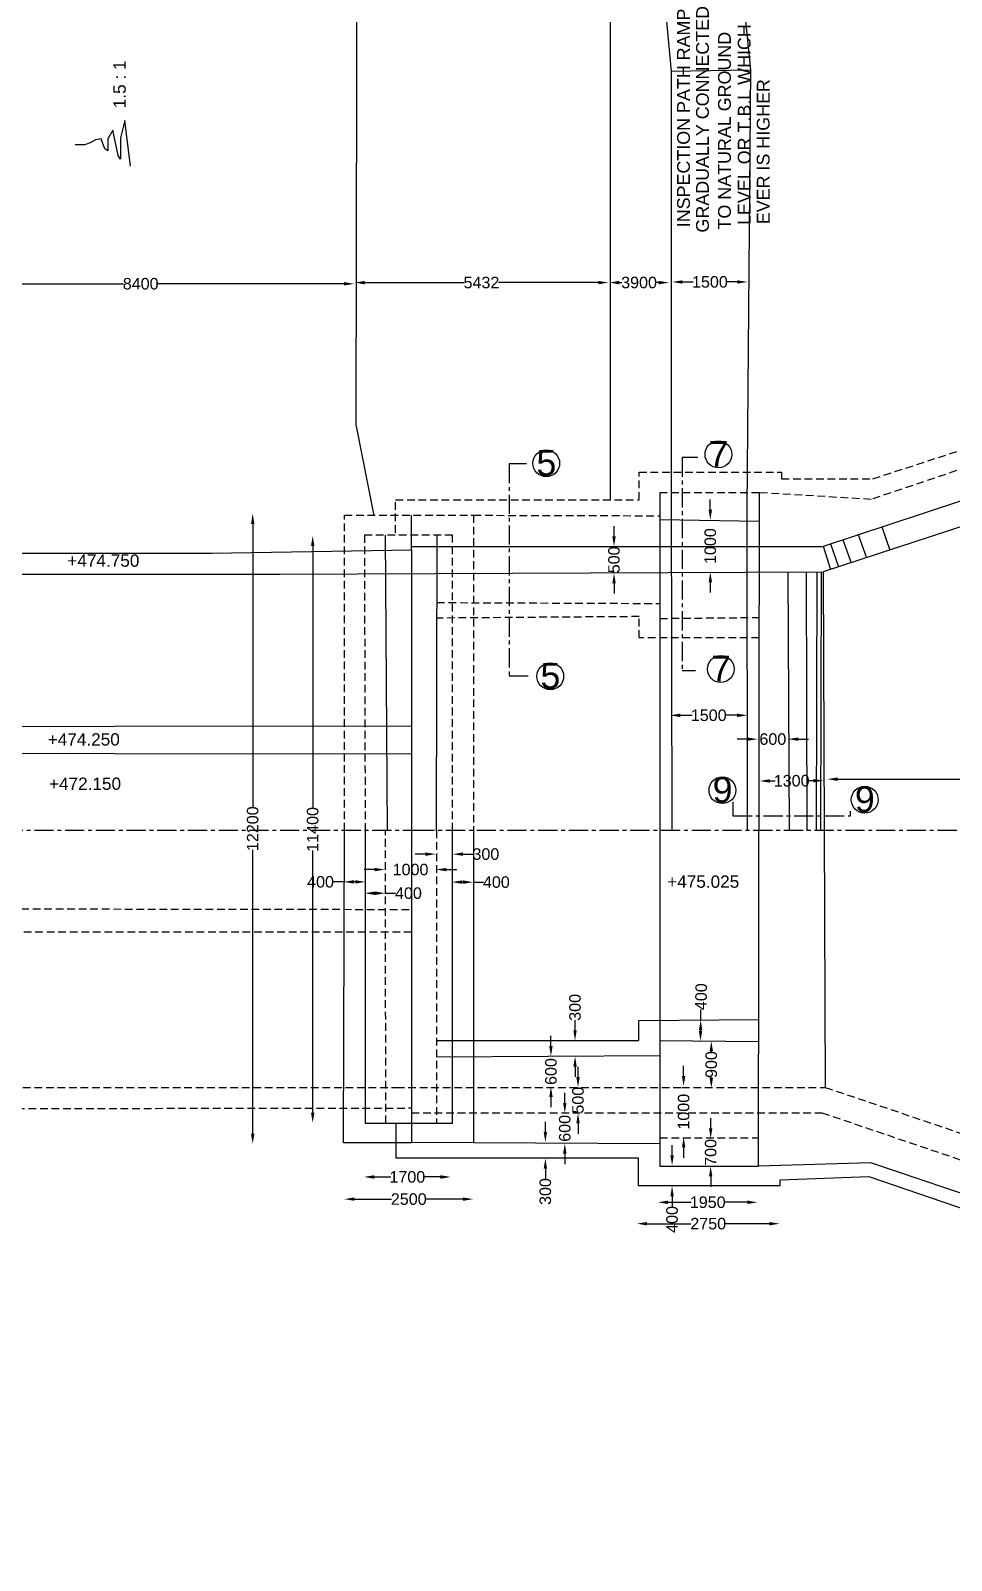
# Model space of a CAD drawing. Header units: millimetres. Extents: x 1573 to 106837, y 3347 to 74455.
# Drawn here: x 51976 to 69961, y 19415 to 49293 of the extents above; entities that cross this region are included whole.
import ezdxf

# ---------------------------------------------------------------- set-up
doc = ezdxf.new("R2010")
doc.units = ezdxf.units.MM
doc.header["$MEASUREMENT"] = 0
doc.linetypes.add('CENTER', pattern=[2, 1.25, -0.25, 0.25, -0.25])
doc.linetypes.add('DASHED', pattern=[0.75, 0.5, -0.25])
for name, color, linetype in [('DIM', 7, 'Continuous'), ('DWG', 7, 'Continuous'), ('TXT', 7, 'Continuous')]:
    doc.layers.add(name, color=color, linetype=linetype)
doc.styles.get("Standard").update_dxf_attribs({"font": 'arial.ttf'})
doc.dimstyles.new('Civil', dxfattribs={"dimtxt": 225, "dimasz": 200, "dimexe": 0.1, "dimexo": 0.0625, "dimgap": 0.09, "dimtad": 0, "dimdec": 0, "dimzin": 12, "dimdsep": 46, "dimtxsty": 'Standard', "dimcen": 0.1, "dimse1": 1, "dimse2": 1, "dimadec": 0, "dimazin": 2, "dimtfac": 1, "dimtdec": 0, "dimtofl": 0, "dimtmove": 0, "dimatfit": 3, "dimfxl": 1, "dimfrac": 1, "dimtolj": 1, "dimtzin": 0, "dimarcsym": 0})

# ---------------------------------------------------------------- blocks, each defined once
blk = doc.blocks.new('*D102')
at = {"layer": 'Defpoints', "color": 0, "transparency": 16777216}
for p in [(49956, 44287), (58295, 44348), (58295, 44287)]:
    blk.add_point(p, dxfattribs=at)
at = {"layer": 'DIM', "color": 0, "lineweight": -2, "transparency": 16777216}
for p, q in [((50156, 44348), (53790, 44348)), ((58095, 44348), (54462, 44348))]:
    blk.add_line(p, q, dxfattribs=at)
at = {"layer": 'DIM', "color": 0, "transparency": 16777216}
for points in [[(50156, 44381), (50156, 44314), (49956, 44348)], [(58095, 44381), (58095, 44314), (58295, 44348)]]:
    blk.add_solid(points, dxfattribs=at)
at = {"layer": 'DIM', "color": 0, "transparency": 16777216, "insert": (54126, 44348), "char_height": 225, "attachment_point": 5}
blk.add_mtext('\\A1;8400', dxfattribs=at)
blk = doc.blocks.new('*D103')
at = {"layer": 'Defpoints', "color": 0, "transparency": 16777216}
for p in [(58301, 44372), (63263, 44372), (63263, 44372)]:
    blk.add_point(p, dxfattribs=at)
at = {"layer": 'DIM', "color": 0, "lineweight": -2, "transparency": 16777216}
for p, q in [((58501, 44372), (60447, 44372)), ((63063, 44372), (61117, 44372))]:
    blk.add_line(p, q, dxfattribs=at)
at = {"layer": 'DIM', "color": 0, "transparency": 16777216}
for points in [[(58501, 44405), (58501, 44338), (58301, 44372)], [(63063, 44405), (63063, 44338), (63263, 44372)]]:
    blk.add_solid(points, dxfattribs=at)
at = {"layer": 'DIM', "color": 0, "transparency": 16777216, "insert": (60782, 44372), "char_height": 225, "attachment_point": 5}
blk.add_mtext('\\A1;5432', dxfattribs=at)
blk = doc.blocks.new('*D104')
at = {"layer": 'Defpoints', "color": 0, "transparency": 16777216}
for p in [(63275, 44286), (64445, 44372), (64445, 44286)]:
    blk.add_point(p, dxfattribs=at)
at = {"layer": 'DIM', "color": 0, "lineweight": -2, "transparency": 16777216}
for p, q in [((63475, 44372), (63524, 44372)), ((64245, 44372), (64196, 44372))]:
    blk.add_line(p, q, dxfattribs=at)
at = {"layer": 'DIM', "color": 0, "transparency": 16777216}
for points in [[(63475, 44405), (63475, 44338), (63275, 44372)], [(64245, 44405), (64245, 44338), (64445, 44372)]]:
    blk.add_solid(points, dxfattribs=at)
at = {"layer": 'DIM', "color": 0, "transparency": 16777216, "insert": (63860, 44372), "char_height": 225, "attachment_point": 5}
blk.add_mtext('\\A1;3900', dxfattribs=at)
blk = doc.blocks.new('*D105')
at = {"layer": 'Defpoints', "color": 0, "transparency": 16777216}
for p in [(64506, 44384), (65981, 44384), (65981, 44384)]:
    blk.add_point(p, dxfattribs=at)
at = {"layer": 'DIM', "color": 0, "lineweight": -2, "transparency": 16777216}
for p, q in [((64706, 44384), (64919, 44384)), ((65781, 44384), (65569, 44384))]:
    blk.add_line(p, q, dxfattribs=at)
at = {"layer": 'DIM', "color": 0, "transparency": 16777216}
for points in [[(64706, 44417), (64706, 44351), (64506, 44384)], [(65781, 44417), (65781, 44351), (65981, 44384)]]:
    blk.add_solid(points, dxfattribs=at)
at = {"layer": 'DIM', "color": 0, "transparency": 16777216, "insert": (65244, 44384), "char_height": 225, "attachment_point": 5}
blk.add_mtext('\\A1;1500', dxfattribs=at)
blk = doc.blocks.new('*D139')
at = {"layer": 'Defpoints', "color": 0, "transparency": 16777216}
for p in [(58102, 26495), (60621, 26495), (60621, 26471)]:
    blk.add_point(p, dxfattribs=at)
at = {"layer": 'DIM', "color": 0, "lineweight": -2, "transparency": 16777216}
for p, q in [((58302, 26471), (59024, 26471)), ((60421, 26471), (59699, 26471))]:
    blk.add_line(p, q, dxfattribs=at)
at = {"layer": 'DIM', "color": 0, "transparency": 16777216}
for points in [[(58302, 26504), (58302, 26438), (58102, 26471)], [(60421, 26504), (60421, 26438), (60621, 26471)]]:
    blk.add_solid(points, dxfattribs=at)
at = {"layer": 'DIM', "color": 0, "transparency": 16777216, "insert": (59362, 26471), "char_height": 225, "attachment_point": 5}
blk.add_mtext('\\A1;2500', dxfattribs=at)
blk = doc.blocks.new('*D140')
at = {"layer": 'Defpoints', "color": 0, "transparency": 16777216}
for p in [(60182, 26904), (58487, 26873), (60182, 26873)]:
    blk.add_point(p, dxfattribs=at)
at = {"layer": 'DIM', "color": 0, "lineweight": -2, "transparency": 16777216}
for p, q in [((58687, 26904), (59009, 26904)), ((59982, 26904), (59660, 26904))]:
    blk.add_line(p, q, dxfattribs=at)
at = {"layer": 'DIM', "color": 0, "transparency": 16777216}
for points in [[(58687, 26937), (58687, 26870), (58487, 26904)], [(59982, 26937), (59982, 26870), (60182, 26904)]]:
    blk.add_solid(points, dxfattribs=at)
at = {"layer": 'DIM', "color": 0, "transparency": 16777216, "insert": (59334, 26904), "char_height": 225, "attachment_point": 5}
blk.add_mtext('\\A1;1700', dxfattribs=at)
blk = doc.blocks.new('*D141')
at = {"layer": 'Defpoints', "color": 0, "transparency": 16777216}
for p in [(56221, 39860), (56314, 39860), (56221, 27549)]:
    blk.add_point(p, dxfattribs=at)
at = {"layer": 'DIM', "color": 0, "lineweight": -2, "transparency": 16777216}
for p, q in [((56314, 39660), (56314, 34117)), ((56314, 27749), (56314, 33292))]:
    blk.add_line(p, q, dxfattribs=at)
at = {"layer": 'DIM', "color": 0, "transparency": 16777216}
for points in [[(56281, 39660), (56348, 39660), (56314, 39860)], [(56281, 27749), (56348, 27749), (56314, 27549)]]:
    blk.add_solid(points, dxfattribs=at)
at = {"layer": 'DIM', "color": 0, "transparency": 16777216, "insert": (56314, 33705), "char_height": 225, "attachment_point": 5, "rotation": 90}
blk.add_mtext('\\A1;12200', dxfattribs=at)
blk = doc.blocks.new('*D142')
at = {"layer": 'Defpoints', "color": 0, "transparency": 16777216}
for p in [(57463, 39425), (57486, 39425), (57463, 27959)]:
    blk.add_point(p, dxfattribs=at)
at = {"layer": 'DIM', "color": 0, "lineweight": -2, "transparency": 16777216}
for p, q in [((57486, 39225), (57486, 34105)), ((57486, 28159), (57486, 33280))]:
    blk.add_line(p, q, dxfattribs=at)
at = {"layer": 'DIM', "color": 0, "transparency": 16777216}
for points in [[(57453, 39225), (57519, 39225), (57486, 39425)], [(57453, 28159), (57519, 28159), (57486, 27959)]]:
    blk.add_solid(points, dxfattribs=at)
at = {"layer": 'DIM', "color": 0, "transparency": 16777216, "insert": (57486, 33692), "char_height": 225, "attachment_point": 5, "rotation": 90}
blk.add_mtext('\\A1;11400', dxfattribs=at)
blk = doc.blocks.new('*D143')
at = {"layer": 'Defpoints', "color": 0, "transparency": 16777216}
for p in [(58092, 32752), (58092, 32667), (58517, 32752)]:
    blk.add_point(p, dxfattribs=at)
at = {"layer": 'DIM', "color": 0, "lineweight": -2, "transparency": 16777216}
for p, q in [((58092, 32667), (57892, 32667)), ((58317, 32667), (58292, 32667))]:
    blk.add_line(p, q, dxfattribs=at)
at = {"layer": 'DIM', "color": 0, "transparency": 16777216}
for points in [[(58292, 32700), (58292, 32634), (58092, 32667)], [(58317, 32700), (58317, 32634), (58517, 32667)]]:
    blk.add_solid(points, dxfattribs=at)
at = {"layer": 'DIM', "color": 0, "transparency": 16777216, "insert": (57639, 32667), "char_height": 225, "attachment_point": 5}
blk.add_mtext('\\A1;400', dxfattribs=at)
blk = doc.blocks.new('*D144')
at = {"layer": 'Defpoints', "color": 0, "transparency": 16777216}
for p in [(58503, 32483), (58904, 32483), (58904, 32446)]:
    blk.add_point(p, dxfattribs=at)
at = {"layer": 'DIM', "color": 0, "lineweight": -2, "transparency": 16777216}
for p, q in [((58703, 32446), (58704, 32446)), ((58904, 32446), (59104, 32446))]:
    blk.add_line(p, q, dxfattribs=at)
at = {"layer": 'DIM', "color": 0, "transparency": 16777216}
for points in [[(58703, 32479), (58703, 32412), (58503, 32446)], [(58704, 32479), (58704, 32412), (58904, 32446)]]:
    blk.add_solid(points, dxfattribs=at)
at = {"layer": 'DIM', "color": 0, "transparency": 16777216, "insert": (59356, 32446), "char_height": 225, "attachment_point": 5}
blk.add_mtext('\\A1;400', dxfattribs=at)
blk = doc.blocks.new('*D145')
at = {"layer": 'Defpoints', "color": 0, "transparency": 16777216}
for p in [(58894, 32888), (59899, 32907), (59899, 32888)]:
    blk.add_point(p, dxfattribs=at)
at = {"layer": 'DIM', "color": 0, "lineweight": -2, "transparency": 16777216}
for p, q in [((58694, 32907), (58494, 32907)), ((60099, 32907), (60299, 32907))]:
    blk.add_line(p, q, dxfattribs=at)
at = {"layer": 'DIM', "color": 0, "transparency": 16777216}
for points in [[(58694, 32941), (58694, 32874), (58894, 32907)], [(60099, 32941), (60099, 32874), (59899, 32907)]]:
    blk.add_solid(points, dxfattribs=at)
at = {"layer": 'DIM', "color": 0, "transparency": 16777216, "insert": (59397, 32907), "char_height": 225, "attachment_point": 5}
blk.add_mtext('\\A1;1000', dxfattribs=at)
blk = doc.blocks.new('*D146')
at = {"layer": 'Defpoints', "color": 0, "transparency": 16777216}
for p in [(59889, 33181), (60220, 33209), (60220, 33181)]:
    blk.add_point(p, dxfattribs=at)
at = {"layer": 'DIM', "color": 0, "lineweight": -2, "transparency": 16777216}
for p, q in [((59689, 33209), (59489, 33209)), ((60420, 33209), (60620, 33209))]:
    blk.add_line(p, q, dxfattribs=at)
at = {"layer": 'DIM', "color": 0, "transparency": 16777216}
for points in [[(59689, 33242), (59689, 33175), (59889, 33209)], [(60420, 33242), (60420, 33175), (60220, 33209)]]:
    blk.add_solid(points, dxfattribs=at)
at = {"layer": 'DIM', "color": 0, "transparency": 16777216, "insert": (60868, 33209), "char_height": 225, "attachment_point": 5}
blk.add_mtext('\\A1;300', dxfattribs=at)
blk = doc.blocks.new('*D147')
at = {"layer": 'Defpoints', "color": 0, "transparency": 16777216}
for p in [(60206, 32653), (60621, 32662), (60621, 32653)]:
    blk.add_point(p, dxfattribs=at)
at = {"layer": 'DIM', "color": 0, "lineweight": -2, "transparency": 16777216}
for p, q in [((60406, 32662), (60421, 32662)), ((60621, 32662), (60821, 32662))]:
    blk.add_line(p, q, dxfattribs=at)
at = {"layer": 'DIM', "color": 0, "transparency": 16777216}
for points in [[(60406, 32696), (60406, 32629), (60206, 32662)], [(60421, 32696), (60421, 32629), (60621, 32662)]]:
    blk.add_solid(points, dxfattribs=at)
at = {"layer": 'DIM', "color": 0, "transparency": 16777216, "insert": (61073, 32662), "char_height": 225, "attachment_point": 5}
blk.add_mtext('\\A1;400', dxfattribs=at)
blk = doc.blocks.new('*D148')
at = {"layer": 'Defpoints', "color": 0, "transparency": 16777216}
for p in [(62017, 27582), (62017, 27267), (62030, 27267)]:
    blk.add_point(p, dxfattribs=at)
at = {"layer": 'DIM', "color": 0, "lineweight": -2, "transparency": 16777216}
for p, q in [((62030, 27782), (62030, 27982)), ((62030, 27067), (62030, 26867))]:
    blk.add_line(p, q, dxfattribs=at)
at = {"layer": 'DIM', "color": 0, "transparency": 16777216}
for points in [[(61997, 27782), (62063, 27782), (62030, 27582)], [(61997, 27067), (62063, 27067), (62030, 27267)]]:
    blk.add_solid(points, dxfattribs=at)
at = {"layer": 'DIM', "color": 0, "transparency": 16777216, "insert": (62030, 26619), "char_height": 225, "attachment_point": 5, "rotation": 90}
blk.add_mtext('\\A1;300', dxfattribs=at)
blk = doc.blocks.new('*D149')
at = {"layer": 'Defpoints', "color": 0, "transparency": 16777216}
for p in [(62410, 28149), (62429, 28149), (62429, 27557)]:
    blk.add_point(p, dxfattribs=at)
at = {"layer": 'DIM', "color": 0, "lineweight": -2, "transparency": 16777216}
for p, q in [((62410, 28349), (62410, 28549)), ((62410, 27357), (62410, 27157))]:
    blk.add_line(p, q, dxfattribs=at)
at = {"layer": 'DIM', "color": 0, "transparency": 16777216}
for points in [[(62377, 28349), (62443, 28349), (62410, 28149)], [(62377, 27357), (62443, 27357), (62410, 27557)]]:
    blk.add_solid(points, dxfattribs=at)
at = {"layer": 'DIM', "color": 0, "transparency": 16777216, "insert": (62410, 27853), "char_height": 225, "attachment_point": 5, "rotation": 90}
blk.add_mtext('\\A1;600', dxfattribs=at)
blk = doc.blocks.new('*D150')
at = {"layer": 'Defpoints', "color": 0, "transparency": 16777216}
for p in [(62649, 28657), (62668, 28657), (62649, 28149)]:
    blk.add_point(p, dxfattribs=at)
at = {"layer": 'DIM', "color": 0, "lineweight": -2, "transparency": 16777216}
for p, q in [((62668, 28857), (62668, 29057)), ((62668, 27949), (62668, 27749))]:
    blk.add_line(p, q, dxfattribs=at)
at = {"layer": 'DIM', "color": 0, "transparency": 16777216}
for points in [[(62635, 28857), (62701, 28857), (62668, 28657)], [(62635, 27949), (62701, 27949), (62668, 28149)]]:
    blk.add_solid(points, dxfattribs=at)
at = {"layer": 'DIM', "color": 0, "transparency": 16777216, "insert": (62668, 28403), "char_height": 225, "attachment_point": 5, "rotation": 90}
blk.add_mtext('\\A1;500', dxfattribs=at)
blk = doc.blocks.new('*D151')
at = {"layer": 'Defpoints', "color": 0, "transparency": 16777216}
for p in [(61940, 29262), (62139, 29262), (61940, 28664)]:
    blk.add_point(p, dxfattribs=at)
at = {"layer": 'DIM', "color": 0, "lineweight": -2, "transparency": 16777216}
for p, q in [((62139, 29462), (62139, 29662)), ((62139, 28464), (62139, 28264))]:
    blk.add_line(p, q, dxfattribs=at)
at = {"layer": 'DIM', "color": 0, "transparency": 16777216}
for points in [[(62106, 29462), (62173, 29462), (62139, 29262)], [(62106, 28464), (62173, 28464), (62139, 28664)]]:
    blk.add_solid(points, dxfattribs=at)
at = {"layer": 'DIM', "color": 0, "transparency": 16777216, "insert": (62139, 28963), "char_height": 225, "attachment_point": 5, "rotation": 90}
blk.add_mtext('\\A1;600', dxfattribs=at)
blk = doc.blocks.new('*D152')
at = {"layer": 'Defpoints', "color": 0, "transparency": 16777216}
for p in [(62558, 29568), (62610, 29568), (62558, 29259)]:
    blk.add_point(p, dxfattribs=at)
at = {"layer": 'DIM', "color": 0, "lineweight": -2, "transparency": 16777216}
for p, q in [((62610, 29768), (62610, 29968)), ((62610, 29059), (62610, 28859))]:
    blk.add_line(p, q, dxfattribs=at)
at = {"layer": 'DIM', "color": 0, "transparency": 16777216}
for points in [[(62577, 29768), (62643, 29768), (62610, 29568)], [(62577, 29059), (62643, 29059), (62610, 29259)]]:
    blk.add_solid(points, dxfattribs=at)
at = {"layer": 'DIM', "color": 0, "transparency": 16777216, "insert": (62610, 30216), "char_height": 225, "attachment_point": 5, "rotation": 90}
blk.add_mtext('\\A1;300', dxfattribs=at)
blk = doc.blocks.new('*D153')
at = {"layer": 'Defpoints', "color": 0, "transparency": 16777216}
for p in [(65065, 29972), (65188, 29970), (65181, 29559)]:
    blk.add_point(p, dxfattribs=at)
at = {"layer": 'DIM', "color": 0, "lineweight": -2, "transparency": 16777216}
for p, q in [((65065, 29972), (65068, 30172)), ((65062, 29761), (65062, 29772))]:
    blk.add_line(p, q, dxfattribs=at)
at = {"layer": 'DIM', "color": 0, "transparency": 16777216}
for points in [[(65029, 29773), (65095, 29772), (65065, 29972)], [(65028, 29761), (65095, 29760), (65059, 29561)]]:
    blk.add_solid(points, dxfattribs=at)
at = {"layer": 'DIM', "color": 0, "transparency": 16777216, "insert": (65072, 30425), "char_height": 225, "attachment_point": 5, "rotation": 89.1029}
blk.add_mtext('\\A1;400', dxfattribs=at)
blk = doc.blocks.new('*D154')
at = {"layer": 'Defpoints', "color": 0, "transparency": 16777216}
for p in [(65394, 29557), (65271, 28641), (65394, 28641)]:
    blk.add_point(p, dxfattribs=at)
at = {"layer": 'DIM', "color": 0, "lineweight": -2, "transparency": 16777216}
for p, q in [((65271, 29357), (65271, 29347)), ((65271, 28841), (65271, 28851))]:
    blk.add_line(p, q, dxfattribs=at)
at = {"layer": 'DIM', "color": 0, "transparency": 16777216}
for points in [[(65238, 29357), (65305, 29357), (65271, 29557)], [(65238, 28841), (65305, 28841), (65271, 28641)]]:
    blk.add_solid(points, dxfattribs=at)
at = {"layer": 'DIM', "color": 0, "transparency": 16777216, "insert": (65271, 29099), "char_height": 225, "attachment_point": 5, "rotation": 90}
blk.add_mtext('\\A1;900', dxfattribs=at)
blk = doc.blocks.new('*D155')
at = {"layer": 'Defpoints', "color": 0, "transparency": 16777216}
for p in [(64686, 28677), (64686, 27680), (64731, 27680)]:
    blk.add_point(p, dxfattribs=at)
at = {"layer": 'DIM', "color": 0, "lineweight": -2, "transparency": 16777216}
for p, q in [((64731, 28877), (64731, 29077)), ((64731, 27480), (64731, 27280))]:
    blk.add_line(p, q, dxfattribs=at)
at = {"layer": 'DIM', "color": 0, "transparency": 16777216}
for points in [[(64697, 28877), (64764, 28877), (64731, 28677)], [(64697, 27480), (64764, 27480), (64731, 27680)]]:
    blk.add_solid(points, dxfattribs=at)
at = {"layer": 'DIM', "color": 0, "transparency": 16777216, "insert": (64731, 28178), "char_height": 225, "attachment_point": 5, "rotation": 90}
blk.add_mtext('\\A1;1000', dxfattribs=at)
blk = doc.blocks.new('*D156')
at = {"layer": 'Defpoints', "color": 0, "transparency": 16777216}
for p in [(65220, 27654), (65220, 27113), (65259, 27113)]:
    blk.add_point(p, dxfattribs=at)
at = {"layer": 'DIM', "color": 0, "lineweight": -2, "transparency": 16777216}
for p, q in [((65259, 27854), (65259, 28054)), ((65259, 26913), (65259, 26713))]:
    blk.add_line(p, q, dxfattribs=at)
at = {"layer": 'DIM', "color": 0, "transparency": 16777216}
for points in [[(65226, 27854), (65292, 27854), (65259, 27654)], [(65226, 26913), (65292, 26913), (65259, 27113)]]:
    blk.add_solid(points, dxfattribs=at)
at = {"layer": 'DIM', "color": 0, "transparency": 16777216, "insert": (65259, 27383), "char_height": 225, "attachment_point": 5, "rotation": 90}
blk.add_mtext('\\A1;700', dxfattribs=at)
blk = doc.blocks.new('*D157')
at = {"layer": 'Defpoints', "color": 0, "transparency": 16777216}
for p in [(64537, 27126), (64505, 26727), (64537, 26727)]:
    blk.add_point(p, dxfattribs=at)
at = {"layer": 'DIM', "color": 0, "lineweight": -2, "transparency": 16777216}
for p, q in [((64505, 27326), (64505, 27526)), ((64505, 26527), (64505, 26327))]:
    blk.add_line(p, q, dxfattribs=at)
at = {"layer": 'DIM', "color": 0, "transparency": 16777216}
for points in [[(64472, 27326), (64538, 27326), (64505, 27126)], [(64472, 26527), (64538, 26527), (64505, 26727)]]:
    blk.add_solid(points, dxfattribs=at)
at = {"layer": 'DIM', "color": 0, "transparency": 16777216, "insert": (64505, 26074), "char_height": 225, "attachment_point": 5, "rotation": 90}
blk.add_mtext('\\A1;400', dxfattribs=at)
blk = doc.blocks.new('*D158')
at = {"layer": 'Defpoints', "color": 0, "transparency": 16777216}
for p in [(64228, 26377), (66174, 26409), (66174, 26377)]:
    blk.add_point(p, dxfattribs=at)
at = {"layer": 'DIM', "color": 0, "lineweight": -2, "transparency": 16777216}
for p, q in [((64428, 26409), (64876, 26409)), ((65974, 26409), (65526, 26409))]:
    blk.add_line(p, q, dxfattribs=at)
at = {"layer": 'DIM', "color": 0, "transparency": 16777216}
for points in [[(64428, 26443), (64428, 26376), (64228, 26409)], [(65974, 26443), (65974, 26376), (66174, 26409)]]:
    blk.add_solid(points, dxfattribs=at)
at = {"layer": 'DIM', "color": 0, "transparency": 16777216, "insert": (65201, 26409), "char_height": 225, "attachment_point": 5}
blk.add_mtext('\\A1;1950', dxfattribs=at)
blk = doc.blocks.new('*D159')
at = {"layer": 'Defpoints', "color": 0, "transparency": 16777216}
for p in [(63816, 26049), (66606, 26049), (66606, 25991)]:
    blk.add_point(p, dxfattribs=at)
at = {"layer": 'DIM', "color": 0, "lineweight": -2, "transparency": 16777216}
for p, q in [((64016, 25991), (64873, 25991)), ((66406, 25991), (65548, 25991))]:
    blk.add_line(p, q, dxfattribs=at)
at = {"layer": 'DIM', "color": 0, "transparency": 16777216}
for points in [[(64016, 26024), (64016, 25958), (63816, 25991)], [(66406, 26024), (66406, 25958), (66606, 25991)]]:
    blk.add_solid(points, dxfattribs=at)
at = {"layer": 'DIM', "color": 0, "transparency": 16777216, "insert": (65211, 25991), "char_height": 225, "attachment_point": 5}
blk.add_mtext('\\A1;2750', dxfattribs=at)
blk = doc.blocks.new('*D161')
at = {"layer": 'Defpoints', "color": 0, "transparency": 16777216}
for p in [(66215, 34575), (67467, 34644), (67467, 34581)]:
    blk.add_point(p, dxfattribs=at)
at = {"layer": 'DIM', "color": 0, "lineweight": -2, "transparency": 16777216}
for p, q in [((66415, 34639), (66516, 34639)), ((67267, 34643), (67166, 34643))]:
    blk.add_line(p, q, dxfattribs=at)
at = {"layer": 'DIM', "color": 0, "transparency": 16777216}
for points in [[(66414, 34672), (66415, 34606), (66215, 34638)], [(67267, 34676), (67267, 34610), (67467, 34644)]]:
    blk.add_solid(points, dxfattribs=at)
at = {"layer": 'DIM', "color": 0, "transparency": 16777216, "insert": (66841, 34641), "char_height": 225, "attachment_point": 5, "rotation": 0.2876}
blk.add_mtext('\\A1;1300', dxfattribs=at)
blk = doc.blocks.new('*D162')
at = {"layer": 'Defpoints', "color": 0, "transparency": 16777216}
for p in [(66177, 35423), (66769, 35455), (66769, 35423)]:
    blk.add_point(p, dxfattribs=at)
at = {"layer": 'DIM', "color": 0, "lineweight": -2, "transparency": 16777216}
for p, q in [((65977, 35455), (65777, 35455)), ((66969, 35455), (67169, 35455))]:
    blk.add_line(p, q, dxfattribs=at)
at = {"layer": 'DIM', "color": 0, "transparency": 16777216}
for points in [[(65977, 35488), (65977, 35422), (66177, 35455)], [(66969, 35488), (66969, 35422), (66769, 35455)]]:
    blk.add_solid(points, dxfattribs=at)
at = {"layer": 'DIM', "color": 0, "transparency": 16777216, "insert": (66473, 35455), "char_height": 225, "attachment_point": 5}
blk.add_mtext('\\A1;600', dxfattribs=at)
blk = doc.blocks.new('*D163')
at = {"layer": 'Defpoints', "color": 0, "transparency": 16777216}
for p in [(64465, 35914), (65976, 35920), (65976, 35914)]:
    blk.add_point(p, dxfattribs=at)
at = {"layer": 'DIM', "color": 0, "lineweight": -2, "transparency": 16777216}
for p, q in [((64665, 35920), (64896, 35920)), ((65776, 35920), (65546, 35920))]:
    blk.add_line(p, q, dxfattribs=at)
at = {"layer": 'DIM', "color": 0, "transparency": 16777216}
for points in [[(64665, 35953), (64665, 35887), (64465, 35920)], [(65776, 35953), (65776, 35887), (65976, 35920)]]:
    blk.add_solid(points, dxfattribs=at)
at = {"layer": 'DIM', "color": 0, "transparency": 16777216, "insert": (65221, 35920), "char_height": 225, "attachment_point": 5}
blk.add_mtext('\\A1;1500', dxfattribs=at)
blk = doc.blocks.new('*D164')
at = {"layer": 'Defpoints', "color": 0, "transparency": 16777216}
for p in [(63371, 39216), (63377, 39216), (63377, 38698)]:
    blk.add_point(p, dxfattribs=at)
at = {"layer": 'DIM', "color": 0, "lineweight": -2, "transparency": 16777216}
for p, q in [((63371, 39416), (63371, 39616)), ((63371, 38498), (63371, 38298))]:
    blk.add_line(p, q, dxfattribs=at)
at = {"layer": 'DIM', "color": 0, "transparency": 16777216}
for points in [[(63338, 39416), (63404, 39416), (63371, 39216)], [(63338, 38498), (63404, 38498), (63371, 38698)]]:
    blk.add_solid(points, dxfattribs=at)
at = {"layer": 'DIM', "color": 0, "transparency": 16777216, "insert": (63371, 38957), "char_height": 225, "attachment_point": 5, "rotation": 90}
blk.add_mtext('\\A1;500', dxfattribs=at)
blk = doc.blocks.new('*D165')
at = {"layer": 'Defpoints', "color": 0, "transparency": 16777216}
for p in [(65193, 39735), (65252, 39735), (65193, 38716)]:
    blk.add_point(p, dxfattribs=at)
at = {"layer": 'DIM', "color": 0, "lineweight": -2, "transparency": 16777216}
for p, q in [((65252, 39935), (65252, 40135)), ((65252, 38516), (65252, 38316))]:
    blk.add_line(p, q, dxfattribs=at)
at = {"layer": 'DIM', "color": 0, "transparency": 16777216}
for points in [[(65219, 39935), (65286, 39935), (65252, 39735)], [(65219, 38516), (65286, 38516), (65252, 38716)]]:
    blk.add_solid(points, dxfattribs=at)
at = {"layer": 'DIM', "color": 0, "transparency": 16777216, "insert": (65252, 39225), "char_height": 225, "attachment_point": 5, "rotation": 90}
blk.add_mtext('\\A1;1000', dxfattribs=at)
blk = doc.blocks.new('*D176')
at = {"layer": 'Defpoints', "color": 0, "transparency": 16777216}
for p in [(79410, 34673), (67539, 34646), (79410, 34646)]:
    blk.add_point(p, dxfattribs=at)
at = {"layer": 'DIM', "color": 0, "lineweight": -2, "transparency": 16777216}
for p, q in [((67739, 34673), (73062, 34673)), ((79210, 34673), (73887, 34673))]:
    blk.add_line(p, q, dxfattribs=at)
at = {"layer": 'DIM', "color": 0, "transparency": 16777216}
for points in [[(67739, 34707), (67739, 34640), (67539, 34673)], [(79210, 34707), (79210, 34640), (79410, 34673)]]:
    blk.add_solid(points, dxfattribs=at)
at = {"layer": 'DIM', "color": 0, "transparency": 16777216, "insert": (73475, 34673), "char_height": 225, "attachment_point": 5}
blk.add_mtext('\\A1;12000', dxfattribs=at)

msp = doc.modelspace()

# ---------------------------------------------------------------- linework, layer by layer
at = {"layer": 'DWG'}
for points in [[(39933.1, 55712.5), (39960.9, 52597.5), (39960.9, 43020.9), (39960.9, 41585.8), (39430.5, 39116.7), (44950, 39086.1), (55507.8, 39086.1), (59417.3, 39149.4), (59417.3, 27569.2), (58090.4, 27569.2), (58107.1, 33669.8)], [(58354.1, 55238.1), (58325.9, 41596.9), (58682, 39822.2)], [(63293.1, 55238.1), (63292.9, 47669.7), (63292.9, 40123.8)], [(63857.3, 55238.1), (64486.5, 48499.5), (64486.5, 40284.8), (64500.8, 33669.8)], [(65351.5, 55238.1), (66039.7, 48527.7), (65965.5, 39951.8), (65974.4, 33669.8)], [(64486.5, 48499.5), (66039.7, 48527.7)], [(53924.5, 46643.5), (53814.8, 47540.3), (53735, 47201.5), (53735, 46783), (53685.2, 46852.7), (53585.4, 47350.9), (53485.7, 47181.5), (53485.7, 47032.1), (53485.7, 46972.3), (53485.7, 46942.4), (53425.9, 46982.3), (53356.1, 47181.5), (53246.4, 47161.6), (53136.7, 47101.8), (53027, 47062), (52847.4, 47062)], [(59417.2, 39218.3), (67443, 39218.3), (78957.9, 43017.2), (78957.9, 47414.3), (79469.9, 47414.3), (79496.2, 46777.6)], [(2402.2, 42594.5), (11765.9, 42595.2), (19776.4, 38678.2), (37775, 38678.2), (56840.5, 38678.2), (67453.8, 38721.1)], [(59107.1, 27954.8), (59107.1, 27276.5), (63844.7, 27276.5), (63844.7, 26740.4), (66613, 26740.4), (66613, 26846.8), (68349.9, 26910.4), (78028.9, 23597.6), (78028.9, 19626.3), (79729.5, 19626.3), (79736.1, 42660.3)], [(84423.1, 42660.3), (79496.2, 42660.3), (67453.8, 38721.1), (67498.3, 28653.7)], [(64268.4, 40268.5), (64268.4, 27115.2), (66195.8, 27115.2), (66209.3, 40268.5)], [(59417.3, 39149.4), (59415.6, 39827.7)], [(64268.4, 39744.6), (66208.7, 39709)], [(58945, 33669.8), (58908.3, 39440.6)], [(59904.7, 33669.8), (59915.8, 39440.6)], [(68141.9, 39448.9), (68302.7, 38998.8)], [(68603.5, 39601.2), (68758.7, 39148)], [(67457.9, 39223.3), (67602.5, 38769.8)], [(67600.5, 39270.3), (67752.5, 38818.9)], [(67837.4, 39348.4), (68004, 38901.1)], [(66796.6, 33669.8), (66770.5, 38718.4)], [(67122.7, 38719.8), (67135.6, 33669.8)], [(67324.3, 33669.8), (67338.5, 38720.7)], [(67417.5, 38721), (67403.5, 33669.8)], [(59417.3, 35708.8), (30417.2, 35673.8)], [(30417.2, 35198.9), (59417.3, 35170.6)], [(58510.5, 33674.8), (58510.5, 27954.8), (60214, 27954.8), (60219.3, 33669.8)], [(60627.6, 33669.8), (60627.6, 27577.4), (59417.3, 27569.2)], [(59904.7, 29570.9), (63858.4, 29570.9), (63858.4, 29961), (66198.7, 29977.6)], [(64268.4, 29568.2), (66198.3, 29548.9)], [(59904.7, 29248.1), (64268.4, 29275.4)], [(60627.6, 27577.4), (64268.4, 27558.2)], [(78935.4, 19945.7), (78336.1, 19945.7), (78336.1, 23821.2), (68388.4, 27181.2), (66195.8, 27115.2)]]:
    msp.add_lwpolyline(points, dxfattribs=at)
at = {"layer": 'DWG', "linetype": 'DASHED', "ltscale": 300}
for points in [[(59103.8, 39484.4), (59103.8, 40131.8), (63859.3, 40131.8), (63859.3, 40669.3), (66642.7, 40669.3), (66642.7, 40540.4), (68427.6, 40540.4), (78057.8, 43672.2), (78057.8, 47707.5), (79747.7, 47707.5), (79736.1, 42660.3)], [(78957.9, 47414.3), (78374.4, 47414.3), (78374.4, 43498.8), (68390.4, 40136.9), (66209.3, 40268.5), (64268.4, 40268.5)], [(58107.1, 33669.8), (58107.1, 39827.7), (60626.8, 39827.7), (60627.6, 33669.8)], [(60626.8, 39827.7), (64268.4, 39817.9)], [(60219.3, 33669.8), (60219.3, 39440.6), (58495.9, 39440.6), (58510.5, 33674.8)], [(59913.2, 38122.6), (64268.4, 38104.4)], [(66206.4, 37432.2), (63861.4, 37432.2), (63861.4, 37848.6), (59912.7, 37819)], [(64268.4, 37812.9), (66206.8, 37830.8)], [(58914.6, 27954.8), (58905.1, 33669.8)], [(59904.7, 33669.8), (59904.7, 27954.8)], [(30417.2, 32171.7), (59417.3, 32129)], [(59417.3, 31686.9), (30417.2, 31685.9)], [(11790.6, 19415), (11790.6, 24596.8), (19776.4, 28617.7), (38132.7, 28659.5), (48452, 28653.7), (59127.7, 28653.7), (64696.2, 28653.7), (67498.3, 28653.7), (79437.8, 24614.5), (79437.8, 19941.9)], [(19776.4, 28132.4), (46759.9, 28234.2), (59417.3, 28250.9)], [(59417.3, 28158.2), (67431.8, 28158.2), (78935.4, 24248.4), (78935.4, 19945.7), (79437.8, 19941.9)], [(64268.4, 27668), (66196.4, 27668)]]:
    msp.add_lwpolyline(points, dxfattribs=at)
at = {"layer": 'DWG', "linetype": 'CENTER', "ltscale": 300}
for points in [[(65010, 40954.5), (64698.9, 40954.5), (64698.9, 36794.1), (64962.2, 36794.1)], [(61663.6, 40828.7), (61325, 40828.7), (61325, 36693.4), (61694.3, 36693.4)], [(88664.2, 34799.6), (88664.2, 33669.8), (59624.4, 33669.8), (35067.9, 33669.8), (13570.3, 33669.8), (1791.6, 33575.2), (1791.6, 34945.4)], [(65692.3, 34229.1), (65692.3, 33954.1), (67990.2, 33954.1), (67990.2, 34049.8)]]:
    msp.add_lwpolyline(points, dxfattribs=at)
at = {"layer": 'TXT'}
for centre in [(65409.7, 41015.9), (62047.2, 40843.2), (65456.8, 36824.4), (62125.7, 36683.1), (65488.5, 34457.4), (68266.7, 34271.8)]:
    msp.add_circle(centre, 261.4, dxfattribs=at)

# ---------------------------------------------------------------- texts
for s, height, p in [('INSPECTION PATH RAMP', 250, (64853, 45453.3)), ('GRADUALLY CONNECTED', 250, (65223.6, 45349.4)), ('LEVEL OR T.B.L WHICH', 250, (66038.9, 45497.8)), ('TO NATURAL GROUND', 250, (65653.4, 45408.8)), ('1.5 : 1', 240, (53833.6, 47776.3)), ('EVER IS HIGHER', 250, (66409.5, 45512.7))]:
    msp.add_text(s, height=height, rotation=90, dxfattribs=at).set_placement(p)
for s, height, p in [('7', 500, (65218.2, 40775.3)), ('5', 500, (61855.6, 40602.7)), ('+474.750', 240, (52693.3, 38822)), ('7', 500, (65265.3, 36583.9)), ('5', 500, (61934.2, 36442.6)), ('+474.250', 240, (52310.8, 35330)), ('+472.150', 240, (52335.6, 34464.4)), ('9', 500, (65297, 34216.9)), ('9', 500, (68075.2, 34031.3)), ('+475.025', 240, (64409.4, 32552.4))]:
    msp.add_text(s, height=height, dxfattribs=at).set_placement(p)

# ---------------------------------------------------------------- dimensions: what is measured, and where the dimension line sits
at = {"layer": 'DIM'}
for p1, p2, distance, text, picture, middle in [((58300.9, 44371.7), (63262.6, 44371.7), 0, '5432', '*D103', (60781.8, 44371.7)), ((63274.8, 44286.4), (64445.1, 44286.4), 85.2, '3900', '*D104', (63860, 44371.7)), ((64506.1, 44383.8), (65981.2, 44383.8), 0, '1500', '*D105', (65243.6, 44383.8)), ((49956.5, 44286.9), (58295, 44286.9), 60.9, '8400', '*D102', (54125.7, 44347.8)), ((65193.4, 38715.6), (65193.4, 39734.6), -59, '1000', '*D165', (65252.3, 39225.1)), ((56221.2, 27549), (56221.2, 39860), -93.1, '12200', '*D141', (56314.4, 33704.5)), ((63377.1, 38697.9), (63377.1, 39216.3), 5.9, '500', '*D164', (63371.2, 38957.1)), ((57462.7, 27959.2), (57462.7, 39424.8), -23.3, '11400', '*D142', (57486, 33692)), ((64465.5, 35913.7), (65975.7, 35913.7), 6.3, '1500', '*D163', (65220.6, 35919.9)), ((66177.1, 35423.4), (66768.6, 35423.4), 31.4, '600', '*D162', (66472.8, 35454.9)), ((66214.8, 34575), (67467.1, 34581.3), 62.9, '1300', '*D161', (66840.6, 34641)), ((67539.3, 34646), (79410.1, 34646), 27.2, '12000', '*D176', (73474.7, 34673.2)), ((59889.5, 33180.6), (60219.7, 33180.6), 28.3, '300', '*D146', (60867.9, 33208.8)), ((58894.2, 32888.5), (59898.9, 32888.5), 18.8, '1000', '*D145', (59396.5, 32907.3)), ((58516.8, 32751.8), (58092.3, 32751.8), 84.8, '400', '*D143', (57639.5, 32667)), ((58502.7, 32483.3), (58903.6, 32483.3), -37.7, '400', '*D144', (59356.4, 32445.6)), ((60205.5, 32652.9), (60620.6, 32652.9), 9.4, '400', '*D147', (61073.4, 32662.3)), ((65181.1, 29559.1), (65187.5, 29970.4), 122.5, '400', '*D153', (65072.1, 30425.1)), ((62558.3, 29259.2), (62558.3, 29568.2), -51.6, '300', '*D152', (62609.9, 30216.4)), ((61939.7, 28663.7), (61939.7, 29262.3), -199.8, '600', '*D151', (62139.5, 28963)), ((65394, 29556.9), (65394, 28641.3), -122.6, '900', '*D154', (65271.5, 29099.1)), ((62648.6, 28148.8), (62648.6, 28657.3), -19.3, '500', '*D150', (62667.9, 28403)), ((64685.6, 28677.2), (64685.6, 27679.6), 45.1, '1000', '*D155', (64730.7, 28178.4)), ((62429.5, 27556.6), (62429.5, 28148.8), 19.3, '600', '*D149', (62410.1, 27852.7)), ((62017, 27582.4), (62017, 27267), 12.9, '300', '*D148', (62029.9, 26618.8)), ((65220.5, 27653.8), (65220.5, 27113.1), 38.7, '700', '*D156', (65259.1, 27383.5)), ((64537.4, 27126), (64537.4, 26727), -32.2, '400', '*D157', (64505.1, 26074.2)), ((58486.6, 26873.1), (60182.3, 26873.1), 30.5, '1700', '*D140', (59334.4, 26903.6)), ((58102.3, 26495.4), (60621.4, 26495.4), -24.4, '2500', '*D139', (59361.9, 26471)), ((64228.1, 26377.1), (66174.3, 26377.1), 32.2, '1950', '*D158', (65201.2, 26409.3)), ((63815.6, 26048.8), (66606.1, 26048.8), -57.9, '2750', '*D159', (65210.8, 25990.9))]:
    dim = msp.add_aligned_dim(p1=p1, p2=p2, distance=distance, text=text, dimstyle='Civil', dxfattribs=at)
    dim.commit()
    dim.dimension.update_dxf_attribs({"geometry": picture, "text_midpoint": middle})

doc.saveas('drawing.dxf')
